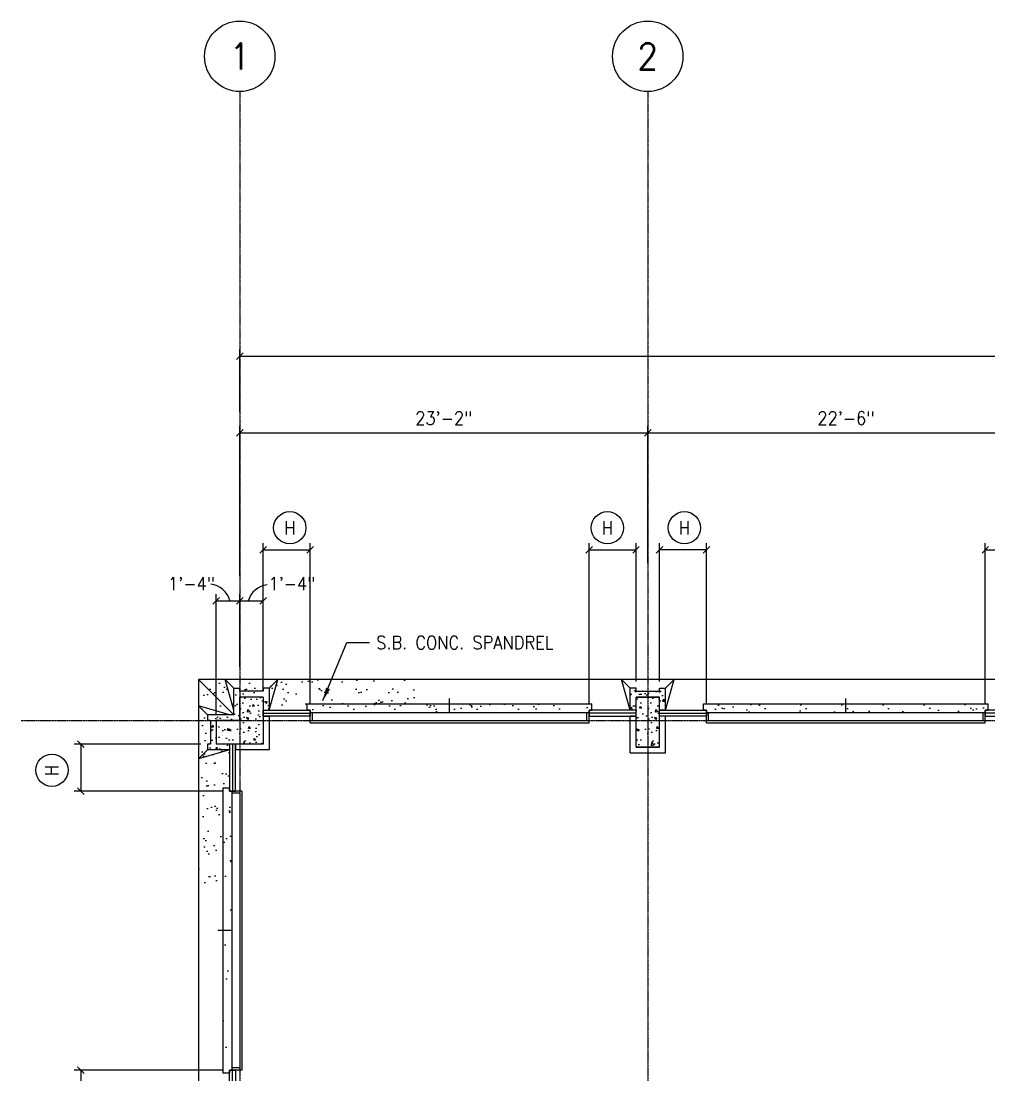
# Model space of a CAD drawing. Header units: inches. Extents: x 388 to 4053, y 352 to 2882.
# Drawn here: x 510 to 1170, y 2164 to 2882 of the extents above; entities that cross this region are included whole.
import ezdxf
from ezdxf.enums import TextEntityAlignment as Align

# ---------------------------------------------------------------- set-up
doc = ezdxf.new("R2010")
doc.units = ezdxf.units.IN
doc.header["$LTSCALE"] = 0.5
doc.header["$MEASUREMENT"] = 0
doc.linetypes.add('CENTER', pattern=[3.25, 2.5, -0.25, 0.25, -0.25])
for name, color, linetype in [('A-ANNO-DIMS', 7, 'Continuous'), ('A-ANNO-NOTE', 7, 'Continuous'), ('A-ANNO-TEXT', 7, 'Continuous'), ('A-COLS', 2, 'Continuous'), ('A-COLS-PATT', 8, 'Continuous'), ('A-FLOR-LEVL', 2, 'Continuous'), ('A-FLOR-PATT', 8, 'Continuous'), ('A-GLAZ', 3, 'Continuous'), ('A-GLAZ-IDEN', 7, 'Continuous'), ('A-GRID', 8, 'CENTER'), ('A-GRID-IDEN', 7, 'Continuous'), ('A-WALL', 2, 'Continuous'), ('A-WALL-PATT', 8, 'Continuous')]:
    doc.layers.add(name, color=color, linetype=linetype)
doc.styles.add('ROMANS', font='romans.shx', dxfattribs={"width": 0.9})
doc.dimstyles.new('DIM96', dxfattribs={"dimscale": 96, "dimtxt": 0.09375, "dimasz": 0.046875, "dimexe": 0.046875, "dimexo": 0.046875, "dimgap": 0.046875, "dimtad": 1, "dimdec": 4, "dimzin": 3, "dimdsep": 46, "dimlunit": 4, "dimtxsty": 'ROMANS', "dimblk": 'OBLIQUE', "dimcen": 0.046875, "dimaunit": 1, "dimazin": 0, "dimtfac": 0.7, "dimtdec": 4, "dimtofl": 0, "dimtmove": 2, "dimatfit": 3, "dimldrblk": 'OBLIQUE', "dimfxl": 0, "dimfrac": 1, "dimtolj": 1, "dimtzin": 0, "dimarcsym": 0})
doc.dimstyles.new('LD96', dxfattribs={"dimscale": 96, "dimtxt": 0.09375, "dimasz": 0.09375, "dimexe": 0.046875, "dimexo": 0.046875, "dimgap": 0.046875, "dimtad": 0, "dimdec": 4, "dimzin": 3, "dimdsep": 46, "dimlunit": 4, "dimtxsty": 'ROMANS', "dimcen": 0.046875, "dimaunit": 1, "dimadec": 0, "dimazin": 0, "dimtfac": 0.7, "dimtdec": 4, "dimtofl": 0, "dimtmove": 2, "dimatfit": 3, "dimfxl": 0, "dimfrac": 1, "dimtolj": 1, "dimtzin": 0, "dimarcsym": 0})
pattern_1 = [(37.5, (8.345, 1.141), (-0.56694, 17.341414), [0, -13.68, 0, -15.3, 0, -14.625]), (7.5, (8.345, 1.141), (15.928, 25.39931), [0, -7.38, 0, -12.33, 0, -4.725]), (327.5, (-2.725, 1.141), (28.02728, 0.05093), [0, -4.5, 0, -16.2, 0, -21.15]), (317.5, (-2.725, 1.141), (27.05514, 7.89908), [0, -2.25, 0, -10.62, 0, -12.15])]
pattern_2 = [(50, (10.328, -0.822), (14.345204, -1.255043), [1.5, -16.5]), (355, (10.328, -0.822), (-2.77503, 15.04384), [1.2, -13.2]), (100.4514, (11.523, -0.927), (11.57019, 13.78879), [1.2748, -14.02284]), (46.1842, (10.328, 3.178), (21.34482, -3.31038), [2.25, -24.75]), (96.6356, (12.107, 2.902), (18.69325, 19.48236), [1.9122, -21.03426]), (351.1842, (10.328, 3.178), (18.69324, 19.48237), [1.8, -19.8]), (21, (12.328, 2.178), (11.93814, -8.05238), [1.5, -16.5]), (326, (12.328, 2.178), (4.86631, 14.503), [1.2, -13.2]), (71.4514, (13.323, 1.507), (16.80445, 6.45061), [1.2748, -14.02284]), (37.5, (10.328, -0.8225), (0.243197, 6.657877), [0, -13.04, 0, -13.4, 0, -13.25]), (7.5, (10.328, -0.8225), (5.26139, 7.888234), [0, -7.64, 0, -12.74, 0, -5.05]), (327.5, (5.868, -0.8225), (10.676449, -0.451097), [0, -5, 0, -15.6, 0, -20.7]), (317.5, (3.868, -0.822), (11.663723, 2.0021), [0, -6.5, 0, -10.36, 0, -14.7])]

# ---------------------------------------------------------------- blocks, each defined once
blk = doc.blocks.new('_Oblique')
at = {"color": 0, "lineweight": -2}
blk.add_line((-0.5, -0.5), (0.5, 0.5), dxfattribs=at)
blk = doc.blocks.new('*D2')
at = {"layer": 'A-ANNO-DIMS', "color": 0, "lineweight": -2}
for p, q in [((659.08, 2615.5), (659.08, 2657.96)), ((3645.08, 2530.14), (3645.08, 2657.96)), ((659.08, 2653.46), (3645.08, 2653.46))]:
    blk.add_line(p, q, dxfattribs=at)
at = {"layer": 'Defpoints', "color": 0}
for p in [(3645.08, 2653.46), (659.08, 2611), (3645.08, 2525.64)]:
    blk.add_point(p, dxfattribs=at)
at = {"layer": 'A-ANNO-DIMS', "color": 0, "lineweight": -2, "xscale": 4.5, "yscale": 4.5, "zscale": 4.5, "rotation": 180}
blk.add_blockref('_Oblique', (659.08, 2653.46), dxfattribs=at)
at = {"layer": 'A-ANNO-DIMS', "color": 0, "lineweight": -2, "xscale": 4.5, "yscale": 4.5, "zscale": 4.5}
blk.add_blockref('_Oblique', (3645.08, 2653.46), dxfattribs=at)
at = {"layer": 'A-ANNO-DIMS', "color": 0, "insert": (2152.08, 2663.31), "char_height": 9, "attachment_point": 5, "style": 'ROMANS'}
blk.add_mtext('\\A1;248\'-10"', dxfattribs=at)
blk = doc.blocks.new('*D3')
at = {"layer": 'A-ANNO-DIMS', "color": 0, "lineweight": -2}
for p, q in [((659.08, 2503.74), (659.08, 2605.8)), ((937.08, 2512.69), (937.08, 2605.8)), ((659.08, 2601.3), (937.08, 2601.3))]:
    blk.add_line(p, q, dxfattribs=at)
at = {"layer": 'Defpoints', "color": 0}
for p in [(937.08, 2601.3), (937.08, 2508.19), (659.08, 2499.24)]:
    blk.add_point(p, dxfattribs=at)
at = {"layer": 'A-ANNO-DIMS', "color": 0, "lineweight": -2, "xscale": 4.5, "yscale": 4.5, "zscale": 4.5, "rotation": 180}
blk.add_blockref('_Oblique', (659.08, 2601.3), dxfattribs=at)
at = {"layer": 'A-ANNO-DIMS', "color": 0, "lineweight": -2, "xscale": 4.5, "yscale": 4.5, "zscale": 4.5}
blk.add_blockref('_Oblique', (937.08, 2601.3), dxfattribs=at)
at = {"layer": 'A-ANNO-DIMS', "color": 0, "insert": (798.08, 2611.16), "char_height": 9, "attachment_point": 5, "style": 'ROMANS'}
blk.add_mtext('\\A1;23\'-2"', dxfattribs=at)
blk = doc.blocks.new('*D4')
at = {"layer": 'A-ANNO-DIMS', "color": 0, "lineweight": -2}
for p, q in [((937.08, 2512.69), (937.08, 2605.8)), ((1207.08, 2553.74), (1207.08, 2605.8)), ((937.08, 2601.3), (1207.08, 2601.3))]:
    blk.add_line(p, q, dxfattribs=at)
at = {"layer": 'Defpoints', "color": 0}
for p in [(1207.08, 2601.3), (1207.08, 2549.24), (937.08, 2508.19)]:
    blk.add_point(p, dxfattribs=at)
at = {"layer": 'A-ANNO-DIMS', "color": 0, "lineweight": -2, "xscale": 4.5, "yscale": 4.5, "zscale": 4.5, "rotation": 180}
blk.add_blockref('_Oblique', (937.08, 2601.3), dxfattribs=at)
at = {"layer": 'A-ANNO-DIMS', "color": 0, "lineweight": -2, "xscale": 4.5, "yscale": 4.5, "zscale": 4.5}
blk.add_blockref('_Oblique', (1207.08, 2601.3), dxfattribs=at)
at = {"layer": 'A-ANNO-DIMS', "color": 0, "insert": (1072.08, 2611.16), "char_height": 9, "attachment_point": 5, "style": 'ROMANS'}
blk.add_mtext('\\A1;22\'-6"', dxfattribs=at)
blk = doc.blocks.new('GLAZ1')
for p, q in [((0, 0), (-4, 0)), ((-4, 0), (-4, -32)), ((-2, -32), (-2, 0)), ((0, -32), (0, 0)), ((-4, -32), (0, -32))]:
    blk.add_line(p, q)
blk = doc.blocks.new('IDENM1')
blk.add_circle((0, 0), 0.1146)
at = {"style": 'ROMANS', "width": 0.9}
blk.add_attdef('#', text='', height=0.0938, dxfattribs=at).set_placement((0, 0), align=Align.MIDDLE)
blk = doc.blocks.new('*D80')
at = {"layer": 'A-ANNO-DIMS', "color": 0, "lineweight": -2}
for p, q in [((643.08, 2409.78), (643.08, 2491.32)), ((659.08, 2441.82), (659.08, 2491.32)), ((643.08, 2486.82), (659.08, 2486.82))]:
    blk.add_line(p, q, dxfattribs=at)
at = {"layer": 'Defpoints', "color": 0}
for p in [(659.08, 2486.82), (659.08, 2437.32), (643.08, 2405.28)]:
    blk.add_point(p, dxfattribs=at)
at = {"layer": 'A-ANNO-DIMS', "color": 0, "lineweight": -2, "xscale": 4.5, "yscale": 4.5, "zscale": 4.5, "rotation": 180}
blk.add_blockref('_Oblique', (643.08, 2486.82), dxfattribs=at)
at = {"layer": 'A-ANNO-DIMS', "color": 0, "lineweight": -2, "xscale": 4.5, "yscale": 4.5, "zscale": 4.5}
blk.add_blockref('_Oblique', (659.08, 2486.82), dxfattribs=at)
at = {"layer": 'A-ANNO-DIMS', "color": 0, "insert": (626.19, 2498.48), "char_height": 9, "attachment_point": 5, "style": 'ROMANS'}
blk.add_mtext('\\A1;1\'-4"', dxfattribs=at)
blk = doc.blocks.new('*D81')
at = {"layer": 'A-ANNO-DIMS', "color": 0, "lineweight": -2}
for p, q in [((659.08, 2441.82), (659.08, 2491.32)), ((675.08, 2425.78), (675.08, 2491.32)), ((659.08, 2486.82), (675.08, 2486.82))]:
    blk.add_line(p, q, dxfattribs=at)
at = {"layer": 'Defpoints', "color": 0}
for p in [(675.08, 2486.82), (659.08, 2437.32), (675.08, 2421.28)]:
    blk.add_point(p, dxfattribs=at)
at = {"layer": 'A-ANNO-DIMS', "color": 0, "lineweight": -2, "xscale": 4.5, "yscale": 4.5, "zscale": 4.5, "rotation": 180}
blk.add_blockref('_Oblique', (659.08, 2486.82), dxfattribs=at)
at = {"layer": 'A-ANNO-DIMS', "color": 0, "lineweight": -2, "xscale": 4.5, "yscale": 4.5, "zscale": 4.5}
blk.add_blockref('_Oblique', (675.08, 2486.82), dxfattribs=at)
at = {"layer": 'A-ANNO-DIMS', "color": 0, "insert": (694.62, 2498.48), "char_height": 9, "attachment_point": 5, "style": 'ROMANS'}
blk.add_mtext('\\A1;1\'-4"', dxfattribs=at)
blk = doc.blocks.new('*D82')
at = {"layer": 'A-GLAZ-IDEN', "color": 0, "lineweight": -2}
for p, q in [((675.08, 2452.82), (675.08, 2526.08)), ((675.08, 2521.58), (707.08, 2521.58)), ((707.08, 2416.78), (707.08, 2526.08))]:
    blk.add_line(p, q, dxfattribs=at)
at = {"layer": 'Defpoints', "color": 0}
for p in [(707.08, 2521.58), (675.08, 2448.32), (707.08, 2412.28)]:
    blk.add_point(p, dxfattribs=at)
at = {"layer": 'A-GLAZ-IDEN', "color": 0, "lineweight": -2, "xscale": 4.5, "yscale": 4.5, "zscale": 4.5, "rotation": 180}
blk.add_blockref('_Oblique', (675.08, 2521.58), dxfattribs=at)
at = {"layer": 'A-GLAZ-IDEN', "color": 0, "lineweight": -2, "xscale": 4.5, "yscale": 4.5, "zscale": 4.5}
blk.add_blockref('_Oblique', (707.08, 2521.58), dxfattribs=at)
blk = doc.blocks.new('*D83')
at = {"layer": 'A-GLAZ-IDEN', "color": 0, "lineweight": -2}
for p, q in [((897.08, 2416.78), (897.08, 2526.08)), ((897.08, 2521.58), (929.08, 2521.58)), ((929.08, 2431.78), (929.08, 2526.08))]:
    blk.add_line(p, q, dxfattribs=at)
at = {"layer": 'Defpoints', "color": 0}
for p in [(929.08, 2521.58), (929.08, 2427.28), (897.08, 2412.28)]:
    blk.add_point(p, dxfattribs=at)
at = {"layer": 'A-GLAZ-IDEN', "color": 0, "lineweight": -2, "xscale": 4.5, "yscale": 4.5, "zscale": 4.5, "rotation": 180}
blk.add_blockref('_Oblique', (897.08, 2521.58), dxfattribs=at)
at = {"layer": 'A-GLAZ-IDEN', "color": 0, "lineweight": -2, "xscale": 4.5, "yscale": 4.5, "zscale": 4.5}
blk.add_blockref('_Oblique', (929.08, 2521.58), dxfattribs=at)
blk = doc.blocks.new('*D84')
at = {"layer": 'A-GLAZ-IDEN', "color": 0, "lineweight": -2}
for p, q in [((945.08, 2431.78), (945.08, 2526.08)), ((977.08, 2521.58), (945.08, 2521.58)), ((977.08, 2416.78), (977.08, 2526.08))]:
    blk.add_line(p, q, dxfattribs=at)
at = {"layer": 'Defpoints', "color": 0}
for p in [(945.08, 2521.58), (945.08, 2427.28), (977.08, 2412.28)]:
    blk.add_point(p, dxfattribs=at)
at = {"layer": 'A-GLAZ-IDEN', "color": 0, "lineweight": -2, "xscale": 4.5, "yscale": 4.5, "zscale": 4.5, "rotation": 180}
blk.add_blockref('_Oblique', (945.08, 2521.58), dxfattribs=at)
at = {"layer": 'A-GLAZ-IDEN', "color": 0, "lineweight": -2, "xscale": 4.5, "yscale": 4.5, "zscale": 4.5}
blk.add_blockref('_Oblique', (977.08, 2521.58), dxfattribs=at)
blk = doc.blocks.new('*D85')
at = {"layer": 'A-GLAZ-IDEN', "color": 0, "lineweight": -2}
for p, q in [((1167.08, 2416.78), (1167.08, 2526.08)), ((1167.08, 2521.58), (1199.08, 2521.58)), ((1199.08, 2431.78), (1199.08, 2526.08))]:
    blk.add_line(p, q, dxfattribs=at)
at = {"layer": 'Defpoints', "color": 0}
for p in [(1199.08, 2521.58), (1199.08, 2427.28), (1167.08, 2412.28)]:
    blk.add_point(p, dxfattribs=at)
at = {"layer": 'A-GLAZ-IDEN', "color": 0, "lineweight": -2, "xscale": 4.5, "yscale": 4.5, "zscale": 4.5, "rotation": 180}
blk.add_blockref('_Oblique', (1167.08, 2521.58), dxfattribs=at)
at = {"layer": 'A-GLAZ-IDEN', "color": 0, "lineweight": -2, "xscale": 4.5, "yscale": 4.5, "zscale": 4.5}
blk.add_blockref('_Oblique', (1199.08, 2521.58), dxfattribs=at)
blk = doc.blocks.new('LEVEL')
for p, q in [((-12, 0), (-18, 6)), ((-12, -15), (-18, 6)), ((12, 0), (18, 6)), ((12, -15), (18, 6))]:
    blk.add_line(p, q)
blk = doc.blocks.new('*D152')
at = {"layer": 'A-GLAZ-IDEN', "color": 0, "lineweight": -2}
for p, q in [((632.58, 2389.28), (546.28, 2389.28)), ((550.78, 2389.28), (550.78, 2357.28)), ((647.58, 2357.28), (546.28, 2357.28))]:
    blk.add_line(p, q, dxfattribs=at)
at = {"layer": 'Defpoints', "color": 0}
for p in [(637.08, 2389.28), (550.78, 2357.28), (652.08, 2357.28)]:
    blk.add_point(p, dxfattribs=at)
at = {"layer": 'A-GLAZ-IDEN', "color": 0, "lineweight": -2, "xscale": 4.5, "yscale": 4.5, "zscale": 4.5}
for p, rotation in [((550.78, 2389.28), 90), ((550.78, 2357.28), 270)]:
    blk.add_blockref('_Oblique', p, dxfattribs=dict(at, rotation=rotation))
blk = doc.blocks.new('*D153')
at = {"layer": 'A-GLAZ-IDEN', "color": 0, "lineweight": -2}
for p, q in [((647.58, 2167.28), (546.28, 2167.28)), ((550.78, 2167.28), (550.78, 2135.28)), ((632.49, 2135.28), (546.28, 2135.28))]:
    blk.add_line(p, q, dxfattribs=at)
at = {"layer": 'Defpoints', "color": 0}
for p in [(652.08, 2167.28), (550.78, 2135.28), (636.99, 2135.28)]:
    blk.add_point(p, dxfattribs=at)
at = {"layer": 'A-GLAZ-IDEN', "color": 0, "lineweight": -2, "xscale": 4.5, "yscale": 4.5, "zscale": 4.5}
for p, rotation in [((550.78, 2167.28), 90), ((550.78, 2135.28), 270)]:
    blk.add_blockref('_Oblique', p, dxfattribs=dict(at, rotation=rotation))
blk = doc.blocks.new('TEXT')
blk.add_line((0, 0), (0, 9.5))
blk = doc.blocks.new('IDEN1')
blk.add_circle((0, 0), 0.25)
at = {"style": 'ROMANS', "width": 0.9}
blk.add_attdef('#', text='', height=0.1875, dxfattribs=at).set_placement((0, 0), align=Align.MIDDLE_CENTER)
blk = doc.blocks.new('4')
for p, q in [((-8, -18), (-8, 16)), ((8, 16), (-8, 16)), ((8, -18), (8, 16)), ((8, -18), (-8, -18))]:
    blk.add_line(p, q)
blk = doc.blocks.new('3')
for p, q in [((-16, 16), (0, 16)), ((-16, 16), (-16, -16)), ((0, 0), (0, 16)), ((0, 0), (16, 0)), ((16, 0), (16, -16)), ((-16, -16), (16, -16))]:
    blk.add_line(p, q)

msp = doc.modelspace()

# ---------------------------------------------------------------- hatches: boundary and pattern name
at = {"layer": 'A-COLS-PATT'}
h = msp.add_hatch(dxfattribs=at)
h.set_pattern_fill('AR-CONC', color=256, scale=2, style=0)
h.set_pattern_definition([(130, (1625.867, 26.945), (-14.345204, -1.255043), [1.5, -16.5]), (185, (1625.867, 26.945), (2.77503, 15.04384), [1.2, -13.2]), (79.5486, (1624.672, 26.841), (-11.57019, 13.78879), [1.2748, -14.02284]), (133.8158, (1625.867, 30.945), (-21.34482, -3.31038), [2.25, -24.75]), (83.3644, (1624.088, 30.67), (-18.69325, 19.48236), [1.9122, -21.03426]), (188.8158, (1625.867, 30.945), (-18.69324, 19.48237), [1.8, -19.8]), (159, (1623.867, 29.945), (-11.93814, -8.05238), [1.5, -16.5]), (214, (1623.867, 29.945), (-4.86631, 14.503), [1.2, -13.2]), (108.5486, (1622.872, 29.274), (-16.80445, 6.45061), [1.2748, -14.02284]), (142.5, (1625.867, 26.9454), (-0.243197, 6.657877), [0, -13.04, 0, -13.4, 0, -13.25]), (172.5, (1625.867, 26.9454), (-5.26139, 7.888234), [0, -7.64, 0, -12.74, 0, -5.05]), (212.5, (1630.327, 26.9454), (-10.676449, -0.451097), [0, -5, 0, -15.6, 0, -20.7]), (222.5, (1632.327, 26.945), (-11.663723, 2.0021), [0, -6.5, 0, -10.36, 0, -14.7])])
h.paths.add_polyline_path([(659.08318, 2421.27553), (675.08318, 2421.27553), (675.08318, 2389.27553), (643.08318, 2389.27553), (643.08318, 2405.27553), (659.08318, 2405.27553)])
h = msp.add_hatch(dxfattribs=at)
h.set_pattern_fill('AR-CONC', color=256, scale=2, style=0)
h.set_pattern_definition([(130, (1903.867, 26.945), (-14.345204, -1.255043), [1.5, -16.5]), (185, (1903.867, 26.945), (2.77503, 15.04384), [1.2, -13.2]), (79.5486, (1902.672, 26.841), (-11.57019, 13.78879), [1.2748, -14.02284]), (133.8158, (1903.867, 30.945), (-21.34482, -3.31038), [2.25, -24.75]), (83.3644, (1902.088, 30.67), (-18.69325, 19.48236), [1.9122, -21.03426]), (188.8158, (1903.867, 30.945), (-18.69324, 19.48237), [1.8, -19.8]), (159, (1901.867, 29.945), (-11.93814, -8.05238), [1.5, -16.5]), (214, (1901.867, 29.945), (-4.86631, 14.503), [1.2, -13.2]), (108.5486, (1900.872, 29.274), (-16.80445, 6.45061), [1.2748, -14.02284]), (142.5, (1903.867, 26.9454), (-0.243197, 6.657877), [0, -13.04, 0, -13.4, 0, -13.25]), (172.5, (1903.867, 26.9454), (-5.26139, 7.888234), [0, -7.64, 0, -12.74, 0, -5.05]), (212.5, (1908.327, 26.9454), (-10.676449, -0.451097), [0, -5, 0, -15.6, 0, -20.7]), (222.5, (1910.327, 26.945), (-11.663723, 2.0021), [0, -6.5, 0, -10.36, 0, -14.7])])
h.paths.add_polyline_path([(929.08318, 2421.27553), (945.08318, 2421.27553), (945.08318, 2387.27553), (929.08318, 2387.27553)])
at = {"layer": 'A-FLOR-PATT'}
h = msp.add_hatch(dxfattribs=at)
h.set_pattern_fill('AR-SAND', color=256, scale=8, style=0)
h.set_pattern_definition([(37.5, (10.395, 0), (-0.503947, 15.41459), [0, -12.16, 0, -13.6, 0, -13]), (7.5, (10.395, 0), (14.15821, 22.57717), [0, -6.56, 0, -10.96, 0, -4.2]), (327.5, (0.555, 0), (24.913135, 0.04527), [0, -4, 0, -14.4, 0, -18.8]), (317.5, (0.555, 0), (24.04901, 7.0214), [0, -2, 0, -9.44, 0, -10.8])])
h.paths.add_polyline_path([(685.08318, 2433.27553), (649.08318, 2433.27553), (655.08318, 2427.27553), (659.08318, 2427.27553), (659.08318, 2425.27553), (675.08318, 2425.27553), (675.08318, 2427.27553), (679.08318, 2427.27553)])
h.paths.add_polyline_path([(778.08357, 2433.27553), (685.08318, 2433.27553), (679.08318, 2412.27553), (705.08318, 2412.27553), (705.08318, 2416.77553), (778.08357, 2416.77553)])
h.paths.add_polyline_path([(685.08318, 2433.27553), (679.08318, 2427.27553), (679.08318, 2412.27553)])
h.paths.add_polyline_path([(649.08318, 2433.27553), (655.08318, 2412.27553), (655.08318, 2427.27553)])
h.paths.add_polyline_path([(649.08318, 2433.27553), (631.08318, 2433.27553), (655.08318, 2409.27553), (655.08318, 2412.27553)])
h.paths.add_polyline_path([(631.08318, 2433.27553), (631.08318, 2415.27553), (652.08318, 2409.27553), (655.08318, 2409.27553)])
h.paths.add_polyline_path([(631.08318, 2415.27553), (637.08318, 2409.27553), (652.08318, 2409.27553)])
h.paths.add_polyline_path([(637.08318, 2409.27553), (631.08318, 2415.27553), (631.08318, 2379.27553), (637.08318, 2385.27553), (637.08318, 2389.27553), (639.08318, 2389.27553), (639.08318, 2405.27553), (637.08318, 2405.27553)])
h.paths.add_polyline_path([(652.08318, 2385.27553), (637.08318, 2385.27553), (631.08318, 2379.27553)])
h.paths.add_polyline_path([(652.08318, 2385.27553), (631.08318, 2379.27553), (631.08318, 2292.3147), (647.58318, 2292.3147), (647.58318, 2359.27553), (652.08318, 2359.27553)])
at = {"layer": 'A-WALL-PATT'}
h = msp.add_hatch(dxfattribs=at)
h.set_pattern_fill('AR-CONC', color=256, scale=2, style=0)
h.set_pattern_definition(pattern_2)
h.paths.add_polyline_path([(679.08318, 2427.27553), (675.08318, 2427.27553), (675.08318, 2425.27553), (659.08318, 2425.27553), (659.08318, 2421.27553), (675.08318, 2421.27553), (675.08318, 2412.27553), (679.08318, 2412.27553)])
h.paths.add_polyline_path([(659.08318, 2421.27553), (659.08318, 2427.27553), (655.08318, 2427.27553), (655.08318, 2409.27553), (637.08318, 2409.27553), (637.08318, 2405.27553), (639.08318, 2405.27553), (659.08318, 2405.27553)])
h.paths.add_polyline_path([(643.08318, 2405.27553), (639.08318, 2405.27553), (639.08318, 2389.27553), (637.08318, 2389.27553), (637.08318, 2385.27553), (652.08318, 2385.27553), (652.08318, 2389.27553), (643.08318, 2389.27553)])
h = msp.add_hatch(dxfattribs=at)
h.set_pattern_fill('AR-CONC', color=256, scale=2, style=0)
h.set_pattern_definition(pattern_2)
h.paths.add_polyline_path([(929.08318, 2425.27553), (929.08318, 2427.27553), (925.08318, 2427.27553), (925.08318, 2412.27553), (929.08318, 2412.27553), (929.08318, 2421.27553), (945.08318, 2421.27553), (945.08318, 2412.27553), (949.08318, 2412.27553), (949.08318, 2427.27553), (945.08318, 2427.27553), (945.08318, 2425.27553)])
h = msp.add_hatch(dxfattribs=at)
h.set_pattern_fill('AR-SAND', color=256, scale=9, style=0)
h.set_pattern_definition(pattern_1)
h.paths.add_polyline_path([(897.08318, 2410.77553), (897.08318, 2412.27553), (899.08318, 2412.27553), (899.08318, 2416.77553), (802.08318, 2416.77553), (802.08318, 2410.77553)])
h.paths.add_polyline_path([(802.08318, 2410.77553), (802.08318, 2416.77553), (705.08318, 2416.77553), (705.08318, 2412.27553), (707.08318, 2412.27553), (707.08318, 2410.77553)])
h = msp.add_hatch(dxfattribs=at)
h.set_pattern_fill('AR-SAND', color=256, scale=9, style=0)
h.set_pattern_definition(pattern_1)
h.paths.add_polyline_path([(975.08318, 2416.77553), (975.08318, 2412.27553), (977.08318, 2412.27553), (977.08318, 2410.77553), (1072.08318, 2410.77553), (1072.08318, 2416.77553)])
h.paths.add_polyline_path([(1167.08318, 2410.77553), (1167.08318, 2412.27553), (1169.08318, 2412.27553), (1169.08318, 2416.77553), (1072.08318, 2416.77553), (1072.08318, 2410.77553)])
h = msp.add_hatch(dxfattribs=at)
h.set_pattern_fill('AR-SAND', color=256, scale=9, style=0)
h.set_pattern_definition(pattern_1)
h.paths.add_polyline_path([(653.58318, 2357.27553), (652.08318, 2357.27553), (652.08318, 2359.27553), (647.58318, 2359.27553), (647.58318, 2165.27553), (652.08318, 2165.27553), (652.08318, 2167.27553), (653.58318, 2167.27553)])

# ---------------------------------------------------------------- linework, layer by layer
at = {"layer": 'A-ANNO-DIMS'}
for centre, radius, start, end in [((637.43651, 2482.88588), 15.41919, 14.76418419, 83.02408523), ((679.39022, 2482.50153), 15.2041, 96.1332097, 163.51728477)]:
    msp.add_arc(centre, radius, start, end, dxfattribs=at)
at = {"layer": 'A-FLOR-LEVL'}
for p, q in [((631.08318, 2433.27553), (631.08318, 1839.27553)), ((1735.08318, 2433.27553), (631.08318, 2433.27553)), ((655.08318, 2409.27553), (631.08318, 2433.27553))]:
    msp.add_line(p, q, dxfattribs=at)
at = {"layer": 'A-GRID'}
for p, q in [((659.08318, 2833.64311), (659.08318, 435.27553)), ((937.08318, 2833.64311), (937.08318, 435.27553)), ((510.08318, 2405.27553), (4004.54291, 2405.27553))]:
    msp.add_line(p, q, dxfattribs=at)
at = {"layer": 'A-WALL'}
for p, q in [((655.08318, 2409.27553), (655.08318, 2427.27553)), ((655.08318, 2427.27553), (659.08318, 2427.27553)), ((659.08318, 2425.27553), (659.08318, 2427.27553)), ((675.08318, 2427.27553), (675.08318, 2425.27553)), ((679.08318, 2427.27553), (675.08318, 2427.27553)), ((679.08318, 2427.27553), (679.08318, 2412.27553)), ((929.08318, 2427.27553), (925.08318, 2427.27553)), ((925.08318, 2412.27553), (925.08318, 2427.27553)), ((929.08318, 2425.27553), (929.08318, 2427.27553)), ((945.08318, 2427.27553), (949.08318, 2427.27553)), ((945.08318, 2425.27553), (945.08318, 2427.27553)), ((949.08318, 2412.27553), (949.08318, 2427.27553)), ((675.08318, 2425.27553), (659.08318, 2425.27553)), ((675.08318, 2421.27553), (659.08318, 2421.27553)), ((659.08318, 2405.27553), (659.08318, 2421.27553)), ((675.08318, 2421.27553), (675.08318, 2412.27553)), ((929.08318, 2425.27553), (945.08318, 2425.27553)), ((945.08318, 2421.27553), (929.08318, 2421.27553)), ((929.08318, 2412.27553), (929.08318, 2421.27553)), ((945.08318, 2412.27553), (945.08318, 2421.27553)), ((675.08318, 2412.27553), (679.08318, 2412.27553)), ((705.08318, 2416.77553), (899.08318, 2416.77553)), ((705.08318, 2412.27553), (705.08318, 2416.77553)), ((707.08318, 2412.27553), (705.08318, 2412.27553)), ((707.08318, 2403.77553), (707.08318, 2412.27553)), ((897.08318, 2403.77553), (897.08318, 2412.27553)), ((897.08318, 2412.27553), (899.08318, 2412.27553)), ((899.08318, 2412.27553), (899.08318, 2416.77553)), ((929.08318, 2412.27553), (925.08318, 2412.27553)), ((949.08318, 2412.27553), (945.08318, 2412.27553)), ((975.08318, 2416.77553), (1169.08318, 2416.77553)), ((975.08318, 2412.27553), (975.08318, 2416.77553)), ((977.08318, 2412.27553), (975.08318, 2412.27553)), ((977.08318, 2403.77553), (977.08318, 2412.27553)), ((1167.08318, 2403.77553), (1167.08318, 2412.27553)), ((1167.08318, 2412.27553), (1169.08318, 2412.27553)), ((1169.08318, 2412.27553), (1169.08318, 2416.77553)), ((655.08318, 2409.27553), (637.08318, 2409.27553)), ((637.08318, 2409.27553), (637.08318, 2405.27553)), ((639.08318, 2405.27553), (637.08318, 2405.27553)), ((639.08318, 2405.27553), (639.08318, 2389.27553)), ((643.08318, 2405.27553), (643.08318, 2389.27553)), ((659.08318, 2405.27553), (643.08318, 2405.27553)), ((675.08318, 2408.27553), (679.08318, 2408.27553)), ((675.08318, 2408.27553), (675.08318, 2389.27553)), ((679.08318, 2408.27553), (679.08318, 2385.27553)), ((707.08318, 2410.77553), (897.08318, 2410.77553)), ((708.58318, 2405.27553), (708.58318, 2410.77553)), ((708.58318, 2405.27553), (895.58318, 2405.27553)), ((895.58318, 2405.27553), (895.58318, 2410.77553)), ((925.08318, 2383.27553), (925.08318, 2408.27553)), ((929.08318, 2408.27553), (925.08318, 2408.27553)), ((929.08318, 2387.27553), (929.08318, 2408.27553)), ((945.08318, 2387.27553), (945.08318, 2408.27553)), ((949.08318, 2408.27553), (945.08318, 2408.27553)), ((949.08318, 2383.27553), (949.08318, 2408.27553)), ((977.08318, 2410.77553), (1167.08318, 2410.77553)), ((978.58318, 2405.27553), (978.58318, 2410.77553)), ((978.58318, 2405.27553), (1165.58318, 2405.27553)), ((1165.58318, 2405.27553), (1165.58318, 2410.77553)), ((707.08318, 2403.77553), (897.08318, 2403.77553)), ((977.08318, 2403.77553), (1167.08318, 2403.77553)), ((637.08318, 2389.27553), (637.08318, 2385.27553)), ((639.08318, 2389.27553), (637.08318, 2389.27553)), ((652.08318, 2385.27553), (637.08318, 2385.27553)), ((652.08318, 2389.27553), (643.08318, 2389.27553)), ((652.08318, 2389.27553), (652.08318, 2385.27553)), ((675.08318, 2389.27553), (656.08318, 2389.27553)), ((656.08318, 2389.27553), (656.08318, 2385.27553)), ((679.08318, 2385.27553), (656.08318, 2385.27553)), ((925.08318, 2383.27553), (949.08318, 2383.27553)), ((945.08318, 2387.27553), (929.08318, 2387.27553)), ((647.58318, 2359.27553), (647.58318, 2165.27553)), ((652.08318, 2359.27553), (647.58318, 2359.27553)), ((652.08318, 2357.27553), (652.08318, 2359.27553)), ((660.58318, 2357.27553), (652.08318, 2357.27553)), ((653.58318, 2357.27553), (653.58318, 2167.27553)), ((659.08318, 2355.77553), (653.58318, 2355.77553)), ((659.08318, 2355.77553), (659.08318, 2168.77553)), ((660.58318, 2357.27553), (660.58318, 2167.27553)), ((659.08318, 2168.77553), (653.58318, 2168.77553)), ((652.08318, 2165.27553), (647.58318, 2165.27553)), ((660.58318, 2167.27553), (652.08318, 2167.27553)), ((652.08318, 2167.27553), (652.08318, 2165.27553))]:
    msp.add_line(p, q, dxfattribs=at)

# ---------------------------------------------------------------- block references
at = {"layer": 'A-ANNO-NOTE'}
for p in [(802.08318, 2410.77553), (1072.08318, 2410.77553)]:
    msp.add_blockref('TEXT', p, dxfattribs=at)
at = {"layer": 'A-ANNO-NOTE', "xscale": -1, "rotation": 90}
msp.add_blockref('TEXT', (653.58318, 2262.27553), dxfattribs=at)
at = {"layer": 'A-COLS', "extrusion": (0, 0, -1), "zscale": -1}
for name, p in [('3', (-659.08318, 2405.27553)), ('4', (-937.08318, 2405.27553))]:
    msp.add_blockref(name, p, dxfattribs=at)
at = {"layer": 'A-FLOR-LEVL'}
for p in [(667.08318, 2427.27553), (937.08318, 2427.27553)]:
    msp.add_blockref('LEVEL', p, dxfattribs=at)
at = {"layer": 'A-FLOR-LEVL', "xscale": -1, "rotation": 89.99999999999895}
msp.add_blockref('LEVEL', (637.08318, 2397.27553), dxfattribs=at)
at = {"layer": 'A-GLAZ', "xscale": -1, "rotation": 270}
for p in [(707.08318, 2412.27553), (977.08318, 2412.27553)]:
    msp.add_blockref('GLAZ1', p, dxfattribs=at)
at = {"layer": 'A-GLAZ'}
for p, rotation in [((897.08318, 2412.27553), 90), ((1167.08318, 2412.27553), 90), ((652.08318, 2357.27553), 180)]:
    msp.add_blockref('GLAZ1', p, dxfattribs=dict(at, rotation=rotation))
at = {"layer": 'A-GLAZ', "xscale": -1}
msp.add_blockref('GLAZ1', (652.08318, 2167.27553), dxfattribs=at)
at = {"layer": 'A-GLAZ-IDEN', "xscale": 96, "yscale": 96, "zscale": 96}
for p in [(693.19423, 2536.57722), (909.56096, 2536.57722), (962.05295, 2536.57722)]:
    msp.add_blockref('IDENM1', p, dxfattribs=at).add_auto_attribs({'#': 'H'})
at = {"layer": 'A-GLAZ-IDEN', "xscale": 96, "yscale": 96, "zscale": 96, "rotation": 90}
msp.add_blockref('IDENM1', (531.08902, 2371.45121), dxfattribs=at).add_auto_attribs({'#': 'H'})
at = {"layer": 'A-GRID-IDEN', "xscale": 96, "yscale": 96, "zscale": 96}
for p, values in [((659.08318, 2857.64311), {'#': '1'}), ((937.08318, 2857.64311), {'#': '2'})]:
    msp.add_blockref('IDEN1', p, dxfattribs=at).add_auto_attribs(values)

# ---------------------------------------------------------------- texts
at = {"layer": 'A-ANNO-TEXT', "insert": (752.02056, 2462.85646), "char_height": 9, "attachment_point": 1, "style": 'ROMANS'}
msp.add_mtext('S.B. CONC. SPANDREL', dxfattribs=at)

# ---------------------------------------------------------------- dimensions: what is measured, and where the dimension line sits
at = {"layer": 'A-ANNO-DIMS'}
for base, p1, p2, picture, middle in [((3645.08318, 2653.45608), (659.08318, 2611.00291), (3645.08318, 2525.64462), '*D2', (2152.08318, 2663.31323)), ((937.08318, 2601.30165), (659.08318, 2499.23567), (937.08318, 2508.18789), '*D3', (798.08318, 2611.15879)), ((1207.08318, 2601.30165), (937.08318, 2508.18789), (1207.08318, 2549.23804), '*D4', (1072.08318, 2611.15879))]:
    dim = msp.add_linear_dim(base=base, p1=p1, p2=p2, dimstyle='DIM96', dxfattribs=at)
    dim.commit()
    dim.dimension.update_dxf_attribs({"geometry": picture, "text_midpoint": middle})
for base, p1, p2, picture, middle in [((659.08318, 2486.81533), (643.08318, 2405.27553), (659.08318, 2437.3192), '*D80', (626.18955, 2498.47514)), ((675.08318, 2486.81533), (659.08318, 2437.3192), (675.08318, 2421.27553), '*D81', (694.62012, 2498.47514))]:
    dim = msp.add_linear_dim(base=base, p1=p1, p2=p2, dimstyle='DIM96', dxfattribs=at)
    dim.commit()
    dim.dimension.update_dxf_attribs({"geometry": picture, "text_midpoint": middle, "dimtype": 160})
at = {"layer": 'A-GLAZ-IDEN'}
for base, p1, p2, picture, middle in [((707.08318, 2521.58164), (675.08318, 2448.32349), (707.08318, 2412.27553), '*D82', (691.08318, 2521.58164)), ((929.08318, 2521.58164), (897.08318, 2412.27553), (929.08318, 2427.27553), '*D83', (913.08318, 2521.58164)), ((1199.08318, 2521.58164), (1167.08318, 2412.27553), (1199.08318, 2427.27553), '*D85', (1183.08318, 2521.58164))]:
    dim = msp.add_linear_dim(base=base, p1=p1, p2=p2, text=' ', dimstyle='DIM96', dxfattribs=at)
    dim.commit()
    dim.dimension.update_dxf_attribs({"geometry": picture, "text_midpoint": middle})
for base, p1, p2, angle, picture, middle in [((945.08318, 2521.58164), (977.08318, 2412.27553), (945.08318, 2427.27553), 180, '*D84', (961.08318, 2521.58164)), ((550.77706, 2357.27553), (637.08318, 2389.27553), (652.08318, 2357.27553), 270, '*D152', (550.77706, 2373.27553)), ((550.77706, 2135.27553), (652.08318, 2167.27553), (636.98765, 2135.27553), 270, '*D153', (550.77706, 2151.27553))]:
    dim = msp.add_linear_dim(base=base, p1=p1, p2=p2, angle=angle, text=' ', dimstyle='DIM96', dxfattribs=at)
    dim.commit()
    dim.dimension.update_dxf_attribs({"geometry": picture, "text_midpoint": middle})

# ---------------------------------------------------------------- leaders
at = {"layer": 'A-ANNO-TEXT', "annotation_type": 0, "has_hookline": 1, "hookline_direction": 0, "text_width": 136.54286}
msp.add_leader([(715.7763, 2418.86195), (732.14462, 2458.35646), (747.52056, 2458.35646)], dimstyle='LD96', override={"dimgap": 0.046875, "dimtad": 0}, dxfattribs=at)

doc.saveas('drawing.dxf')
